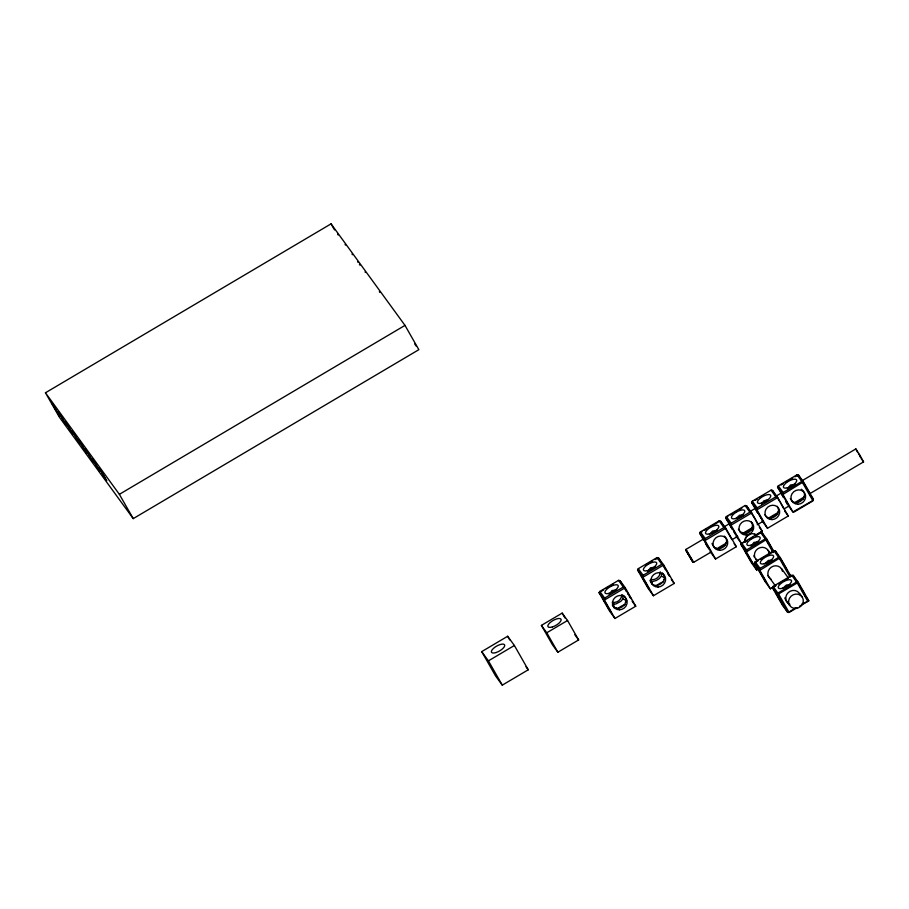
<?xml version="1.0" encoding="UTF-8"?>
<svg xmlns="http://www.w3.org/2000/svg" width="909" height="909" viewBox="0 0 909 909"><rect width="100%" height="100%" fill="white"/><g stroke="black" fill="none" stroke-linecap="round" stroke-linejoin="round"><path stroke-width="1.36" d="M652.139 583.976L652.276 581.567L649.89 580.306M612.541 603.758L615.768 604.042L620.824 601.338L622.972 598.895L622.767 594.975M652.276 581.567L656.343 580.51L659.309 578.578L661.457 576.136L661.457 573.465M613.791 604.326L613.723 607.655M599.815 591.429L604.644 598.077L604.44 600.031L614.961 618.495L635.743 606.212L625.21 587.748L620.097 580.737L618.506 580.374L599.815 591.429L599.054 592.645L609.587 611.109L614.961 618.495M638.288 568.67L643.129 575.317L642.913 577.272L653.446 595.736L674.217 583.453L663.684 564.989L658.582 557.967L656.98 557.615L638.288 568.67L637.539 569.886L648.072 588.35L653.446 595.736M700.396 531.935L705.236 538.582L705.02 540.537L715.553 559.001L736.324 546.718L725.791 528.254L720.689 521.232L719.099 520.88L700.396 531.935L699.646 533.151L703.861 540.537M756.186 534.969L762.287 531.356L751.754 512.892L746.653 505.881L745.062 505.518L726.359 516.573L731.2 523.22L730.984 525.186L741.517 543.65L745.187 541.48M741.755 543.298L746.596 549.945L746.38 551.899L756.913 570.363L751.538 562.978L741.005 544.514L741.755 543.298L760.458 532.242L761.776 532.231L766.889 539.242L773.911 551.558M752.322 501.223L757.163 507.87L756.947 509.824L767.48 528.288L788.251 516.005L777.718 497.541L772.616 490.519L771.025 490.167L752.322 501.223L751.573 502.438L757.197 512.29M773.889 550.706L779.558 558.694L790.091 577.158L790.864 576.17L780.331 557.706L775.218 550.695L773.889 550.706L755.197 561.762L760.038 568.409L759.822 570.363L770.355 588.827L776.047 585.441M778.297 485.861L783.126 492.508L782.91 494.462L792.898 511.96L794.216 511.949L812.907 500.893L813.396 499.302L803.42 481.815L798.579 475.168L796.988 474.805L778.297 485.861L777.536 487.076L783.524 497.575M623.824 595.611C631.187 602.61 618.006 613.745 612.314 605.087M662.297 572.852C670.228 580.442 654.81 591.509 650.31 581.306M724.405 536.117C731.779 543.116 718.587 554.251 712.895 545.593M777.172 506.268C782.649 513.835 770.116 522.88 764.833 514.88M801.306 489.258C811.248 495.984 795.295 509.472 790.307 498.496M609.144 594.418L611.973 590.566L616.779 589.907M647.628 571.659L650.458 567.807L655.253 567.148M761.662 504.211L763.537 501.052L768.003 499.518M751.095 546.286L753.925 542.434L758.72 541.775M787.626 488.849L790.455 484.997L795.261 484.338M710.179 533.719L712.565 531.072L717.36 530.413M736.142 518.369L739.608 515.21L743.323 515.051M764.98 563.546L768.446 560.399L772.161 560.239M782.91 588.18L786.376 585.021L790.091 584.862M726.359 516.573L725.609 517.8L731.927 528.879M770.355 588.827L764.98 581.442L754.447 562.978L755.197 561.762M797.182 607.666L789.057 612.473L787.467 612.109L782.354 605.099L772.377 587.6L773.127 586.385L791.83 575.329L793.148 575.317L798.261 582.339L808.794 600.804L799.5 606.292M788.398 612.473L795.784 607.723M615.654 608.326L616.166 607.587M716.247 548.831L716.758 548.093M742.21 533.469L742.721 532.731C749.164 536.003 755.084 526.675 751.198 521.63M737.097 536.73L729.472 523.743L732.165 528.902M784.115 508.881L789.069 505.983L781.399 493.03M809.805 493.723L804.17 483.679M45.45 392.779L331.058 223.853L404.994 325.388L418.844 349.681L133.237 518.619L59.312 417.083L45.45 392.779L119.374 494.326L133.237 518.619M119.374 494.326L404.994 325.388M481.702 651.628L507.665 636.266L514.38 645.492L528.243 669.797L502.279 685.147L495.564 675.921L481.702 651.628L488.417 660.854L502.279 685.147M541.4 625.392L562.171 613.109L567.546 620.495L578.635 639.936L557.865 652.219L552.49 644.833L541.4 625.392L546.775 632.778L557.865 652.219M601.383 591.27L603.701 589.907M606.019 588.532L608.348 587.157M610.666 585.782L612.984 584.407M645.663 565.08L652.628 560.967M654.946 559.592L658.582 557.967L660.684 561.66M701.964 531.776L699.646 533.151L705.02 540.537L725.791 528.254L723.928 527.527L719.099 520.88L719.383 521.482M704.293 530.413L706.611 529.038M710.088 526.97L718.212 522.164M727.927 516.426L725.609 517.8L730.984 525.186L751.754 512.892L749.891 512.165L745.062 505.518L746.653 505.881L749.459 510.801M730.257 515.051L732.574 513.676M734.892 512.301L737.222 510.926M739.54 509.563L741.858 508.188M755.061 500.382L757.379 499.007M759.697 497.632L762.026 496.257M781.024 485.02L783.342 483.645M785.66 482.27L787.989 480.906M790.307 479.532L792.625 478.157M794.955 476.782L798.579 475.168L801.238 479.827M488.417 660.854L514.38 645.492M686.636 550.809L685.988 549.388L703.1 539.264M723.871 526.981L729.984 523.368M739.767 517.585L743.426 515.414M750.766 511.074L755.652 508.188M776.422 495.905L781.308 493.008L782.547 495.45M802.09 480.725L855.858 448.921L859.857 455.091L863.55 461.897L809.783 493.701M604.644 598.077L623.347 587.021L625.21 587.748L604.44 600.031L599.054 592.645M643.129 575.317L661.82 564.262L663.684 564.989L642.913 577.272L637.539 569.886M705.236 538.582L723.928 527.527M731.2 523.22L749.891 512.165M757.163 507.87L775.866 496.814L777.718 497.541L756.947 509.824L751.573 502.438M783.126 492.508L801.829 481.452L803.42 481.815L782.91 494.462L777.536 487.076M546.775 632.778L567.546 620.495M692.863 561.319L693.612 562.341L710.793 552.252M718.133 547.911L725.462 543.571M732.79 539.242L737.676 536.344M742.573 533.458L752.345 527.674M757.231 524.777L763.344 521.164M769.457 517.551L778.013 512.494M795.114 502.37L803.67 497.314M813.294 500.28L792.898 511.96L788.285 505.631M744.676 542.343L747.118 540.9M749.561 539.457L753.22 537.287M755.663 535.844L761.776 532.231L765.287 538.389M746.596 549.945L765.287 538.889L766.889 539.242L746.38 551.899L741.005 544.514M755.663 562.251L758.117 560.808M760.56 559.365L764.219 557.194M767.889 555.024L775.218 550.695L778.024 555.615M760.038 568.409L778.729 557.353L780.331 557.706L759.822 570.363L754.447 562.978M778.49 583.987L788.262 578.215M801.624 604.269L808.794 600.804L804.76 595.259M803.829 496.587L804.647 496.541M777.865 511.949L778.683 511.903M725.939 542.662L726.745 542.616M663.831 579.397L664.638 579.351M625.347 602.156L626.165 602.11M742.721 532.731L740.165 531.81L738.381 529.208M661.457 576.136L665.172 578.033M622.972 598.895L626.687 600.792M863.55 461.897L862.311 460.227M685.988 549.388L693.692 562.364M357.669 261.815L358.191 262.428M785.626 600.054L786.933 601.622M802.17 480.747L803.67 482.872M757.742 524.311L755.174 519.278M773.139 551.024L768.775 542.968M724.28 526.811L725.314 528.243M662.172 563.557L663.661 565.682M750.38 511.585L754.584 518.266M786.58 569.488L785.671 568.193M804.51 594.122L803.147 592.123M669.456 576.113L664.172 566.489M337.671 234.249L338.193 234.977M810.169 494.871L813.396 499.302M775.866 496.814L771.025 490.167L772.616 490.519L775.422 495.45M784.603 510.994L788.251 516.005M762.106 520.902L767.48 528.288M759.367 527.356L762.287 531.356M760.458 532.242L765.287 538.889L773.139 552.536M791.83 575.329L797.488 583.317L807.465 600.815M788.671 573.17L790.864 576.17M768.207 550.331L769.866 552.615M781.479 568.557L788.114 577.681M799.727 593.634L802.215 597.043A7.545 6.988 -36.1 0 1 796.125 608.394A7.545 6.988 -36.1 0 1 789.478 598.281A7.545 6.988 -36.1 0 1 802.215 597.043M755.652 558.717L757.311 560.989M768.923 576.942L775.559 586.055M786.342 600.872L789.66 605.428M773.127 586.385L778.797 594.372L788.773 611.871M736.142 536.265L741.517 543.65M772.377 587.6L777.479 594.622L787.467 612.109M734.142 543.707L736.324 546.718M710.179 551.615L715.553 559.001M661.82 564.262L656.98 557.615L657.275 558.217M671.296 579.442L674.217 583.453M623.347 587.021L618.506 580.374L620.097 580.737L623.608 586.884M632.096 601.201L635.743 606.212M414.697 343.977L416.356 346.261M574.795 634.664L578.635 639.936M526.004 666.717L528.243 669.797M762.412 520.516L763.071 521.368L755.436 508.392L755.856 509.438M779.433 557.058L784.581 565.443M710.486 551.229L711.133 552.081L703.509 539.105L703.93 540.151M767.696 575.42L768.298 576.295M776.865 496.95L777.252 497.53M772.23 549.729L772.616 550.309M668.763 575.102L669.149 575.681M630.664 598.44L629.323 596.361M365.077 271.905L365.463 272.484M345.09 244.464L345.511 245.1M352.022 254.02L352.476 254.713M787.546 503.881L785.899 501.223M777.695 498.223L779.945 501.893M784.706 566.693L785.217 567.5M735.108 533.788L735.608 534.594M725.768 528.947L731.881 539.582M667.797 573.602L668.308 574.408M379.36 291.641L379.871 292.448M861.312 458.636L861.846 459.477M691.976 559.955L690.295 557.206M359.43 264.326L359.964 265.178M760.515 517.539L761.072 518.437M802.09 590.418L802.647 591.316M768.196 542.003L765.639 538.173L766.06 539.23M708.588 548.252L709.134 549.15M770.128 546.377L770.718 547.332M733.961 531.935L734.552 532.901M860.743 457.716L859.55 455.727M759.333 515.573L759.924 516.585M782.967 563.83L783.569 564.83M707.395 546.298L707.997 547.298M627.585 593.509L628.187 594.509M689.09 555.172L689.692 556.194M780.547 502.904L783.66 508.517M768.332 543.343L768.923 544.355M706.793 545.275L705.123 542.366M664.865 568.716L665.456 569.727M858.369 453.705L858.948 454.705M758.14 513.551L756.583 510.801M625.824 590.498L626.392 591.475M687.954 553.217L688.511 554.172M812.623 500.291L801.829 481.452L796.988 474.805L797.273 475.407M785.524 501.075L787.512 504.575M793.148 575.317L797.136 582.317M720.689 521.232L723.496 526.163M705.963 544.23L708.077 547.922M562.171 613.109L564.943 617.972M331.058 223.853L334.523 229.92M507.665 636.266L509.744 639.913M783.013 496.291L783.535 497.212M663.786 566.807L664.309 567.739M785.092 566.364L786.683 569.398M780.229 559.058L780.695 559.899M766.787 540.594L767.253 541.434M624.835 588.725L625.301 589.577M856.88 451.046L857.323 451.853M663.32 565.966L662.195 563.773M779.502 557.694L779.831 558.319M856.505 450.341L855.858 448.921M797.432 582.317L797.011 581.271L804.613 594.031M631.141 598.724L623.688 586.316L623.869 586.873M753.777 555.933L754.254 556.956M784.797 597.872L785.149 599.02M712.065 543.423L712.417 544.571M789.91 604.269A7.545 6.988 -36.1 0 1 788.239 592.588A7.545 6.988 -36.1 0 1 800.079 594.747M744.641 541.934A7.545 6.988 -36.1 0 1 756.754 535.06M745.255 539.594A6.942 6.431 -36.1 0 1 748.3 535.299M749.255 534.765A6.942 6.431 -36.1 0 1 750.266 534.367M754.436 534.39A6.942 6.431 -36.1 0 1 755.379 534.799M770.991 579.147A7.545 6.988 -36.1 0 1 771.23 567.216A7.545 6.988 -36.1 0 1 782.444 571.193M757.549 560.683A7.545 6.988 -36.1 0 1 757.788 548.752A7.545 6.988 -36.1 0 1 769.003 552.729M770.003 518.846A7.545 2.841 -29.7 0 1 777.638 514.335M796.704 502.779A7.545 2.841 -29.7 0 1 803.601 498.973M744.039 534.197A7.545 2.841 -29.7 0 1 752.618 529.458M718.803 548.854A7.545 2.841 -29.7 0 1 725.712 545.048M656.696 585.589A7.545 2.841 -29.7 0 1 663.604 581.783M660.264 571.829A7.545 6.988 -36.1 0 1 650.776 579.499M618.222 608.348A7.545 2.841 -29.7 0 1 625.119 604.542M621.79 594.588A7.545 6.988 -36.1 0 1 612.291 602.258M777.968 593.032L777.479 594.622L798.261 582.339L796.659 581.976L777.968 593.032M602.917 598.599L610.553 611.575L602.917 598.599M641.402 575.84L649.026 588.816L641.402 575.84M744.869 550.468L752.493 563.444L744.869 550.468M758.311 568.932L765.935 581.908L758.311 568.932M776.241 593.554L783.865 606.53L776.241 593.554M51.927 403.062L59.551 416.038L51.927 403.062M65.368 421.515L72.993 434.502L65.368 421.515M78.81 439.979L86.435 452.955L78.81 439.979M92.252 458.443L99.876 471.419L92.252 458.443M685.852 550.24L692.863 562.148L685.852 550.24M58.699 412.334L66.3 425.276L58.699 412.334M72.141 430.798L79.742 443.728L72.141 430.798M85.582 449.251L93.184 462.192L85.582 449.251M99.024 467.715L106.626 480.656L99.024 467.715M495.984 652.571A7.545 2.841 -29.7 0 0 504.597 644.822A7.545 2.841 -29.7 0 0 493.553 648.287A7.545 2.841 -29.7 0 0 495.984 652.571M552.365 626.96A7.545 2.841 -29.7 0 0 561.035 619.222A7.545 2.841 -29.7 0 0 550.013 622.654A7.545 2.841 -29.7 0 0 552.365 626.96M782.115 588.396A7.545 2.841 -29.7 0 0 791.569 580.749A7.545 2.841 -29.7 0 0 781.001 583.408A7.545 2.841 -29.7 0 0 782.115 588.396M764.185 563.762A7.545 2.841 -29.7 0 0 773.639 556.126A7.545 2.841 -29.7 0 0 763.071 558.774A7.545 2.841 -29.7 0 0 764.185 563.762M750.743 545.298A7.545 2.841 -29.7 0 0 760.197 537.662A7.545 2.841 -29.7 0 0 749.63 540.31A7.545 2.841 -29.7 0 0 750.743 545.298M772.082 519.607A7.545 6.988 -36.1 0 0 778.82 508.586A7.545 6.988 -36.1 0 0 766.082 509.085A7.545 6.988 -36.1 0 0 772.082 519.607M761.31 503.222A7.545 2.841 -29.7 0 0 770.764 495.587A7.545 2.841 -29.7 0 0 760.197 498.234A7.545 2.841 -29.7 0 0 761.31 503.222M787.285 487.872A7.545 2.841 -29.7 0 0 796.739 480.225A7.545 2.841 -29.7 0 0 786.16 482.884A7.545 2.841 -29.7 0 0 787.285 487.872M798.045 504.245A7.545 6.988 -36.1 0 0 804.783 493.235A7.545 6.988 -36.1 0 0 792.046 493.723A7.545 6.988 -36.1 0 0 798.045 504.245M746.119 534.969A7.545 6.988 -36.1 0 0 752.857 523.948A7.545 6.988 -36.1 0 0 740.119 524.448A7.545 6.988 -36.1 0 0 746.119 534.969M735.347 518.584A7.545 2.841 -29.7 0 0 744.801 510.938A7.545 2.841 -29.7 0 0 734.233 513.596A7.545 2.841 -29.7 0 0 735.347 518.584M720.155 550.32A7.545 6.988 -36.1 0 0 726.893 539.298A7.545 6.988 -36.1 0 0 714.156 539.798A7.545 6.988 -36.1 0 0 720.155 550.32M709.384 533.935A7.545 2.841 -29.7 0 0 718.837 526.3A7.545 2.841 -29.7 0 0 708.27 528.947A7.545 2.841 -29.7 0 0 709.384 533.935M658.048 587.055A7.545 6.988 -36.1 0 0 664.786 576.033A7.545 6.988 -36.1 0 0 652.048 576.533A7.545 6.988 -36.1 0 0 658.048 587.055M647.276 570.682A7.545 2.841 -29.7 0 0 656.73 563.035A7.545 2.841 -29.7 0 0 646.163 565.693A7.545 2.841 -29.7 0 0 647.276 570.682M619.563 609.814A7.545 6.988 -36.1 0 0 626.301 598.792A7.545 6.988 -36.1 0 0 613.564 599.292A7.545 6.988 -36.1 0 0 619.563 609.814M608.803 593.441A7.545 2.841 -29.7 0 0 618.256 585.794A7.545 2.841 -29.7 0 0 607.678 588.453A7.545 2.841 -29.7 0 0 608.803 593.441"/></g></svg>
